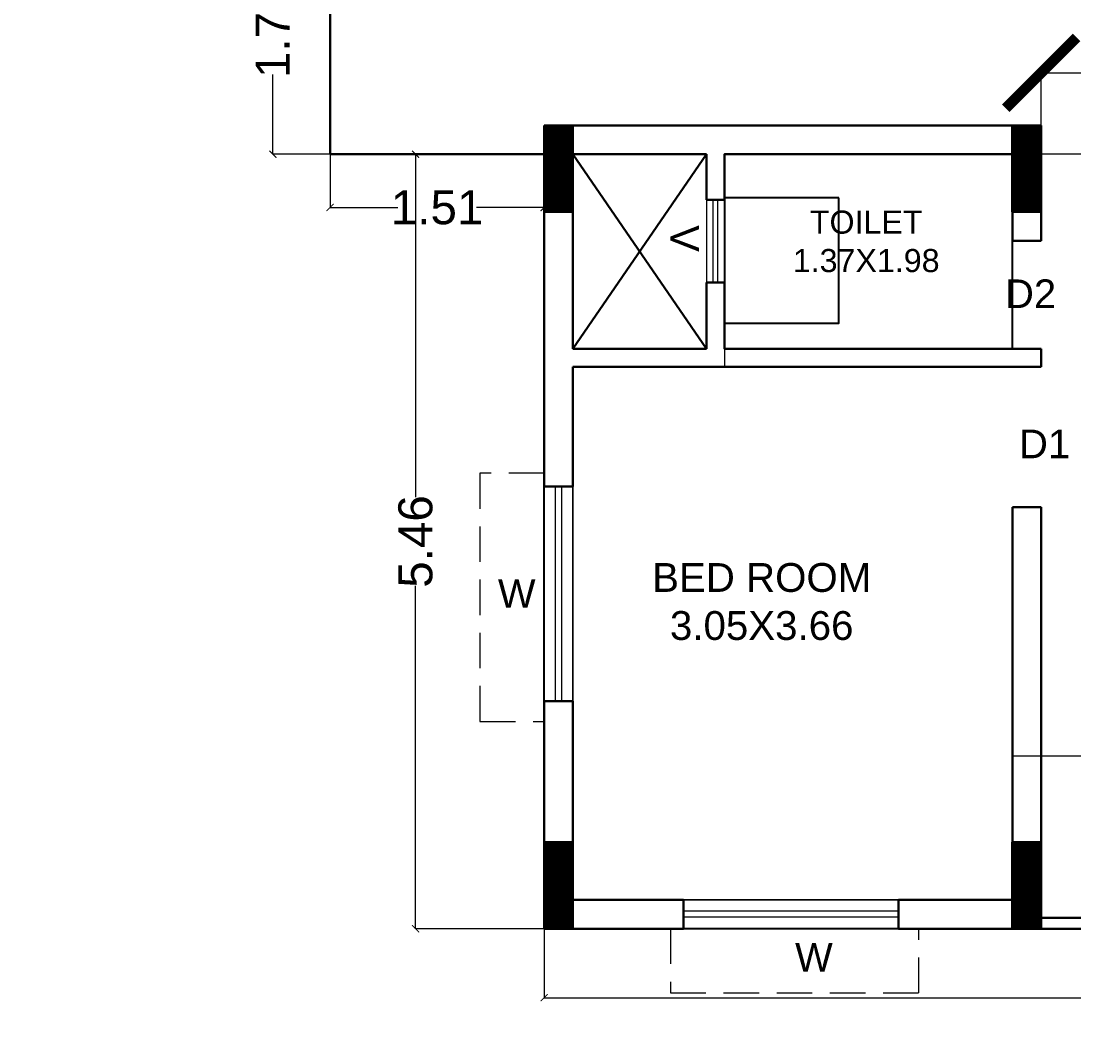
# Model space of a CAD drawing. Header units: metres. Extents: x 0 to 63445, y 32361 to 32804.
# Drawn here: x 63246.69 to 63254.12, y 32700.84 to 32707.99 of the extents above; entities that cross this region are included whole.
import ezdxf

# ---------------------------------------------------------------- set-up
doc = ezdxf.new("R2010")
doc.units = ezdxf.units.M
doc.header["$MEASUREMENT"] = 0
doc.header["$PDMODE"] = 34
doc.header["$PDSIZE"] = -10
doc.linetypes.add('DASHED2', pattern=[0.375, 0.25, -0.125])
doc.layers.get('0').update_dxf_attribs({"lineweight": 25})
for name, color, linetype, plot in [('BLK_2_FLR_2_BATH', 3, 'Continuous', False), ('BLK_2_FLR_2_BLT_UP_AREA', 14, 'Continuous', False), ('BLK_2_FLR_2_WATER_CLOSET', 2, 'Continuous', False)]:
    doc.layers.add(name, color=color, linetype=linetype, plot=plot)
for name, color, linetype, lineweight in [('BLK_2_FLR_2_BLT_UP_AREA_DEDUCT', 41, 'Continuous', 9), ('BLK_2_FLR_2_EXIT_WIDTH_DOOR', 7, 'Continuous', 0), ('BLK_2_FLR_2_UNITFA', 7, 'Continuous', 0), ('COLUMN', 1, 'Continuous', 30), ('DIM', 56, 'Continuous', 20), ('TEXT-2', 65, 'Continuous', 18), ('wall', 7, 'Continuous', 30), ('window', 154, 'Continuous', 9)]:
    doc.layers.add(name, color=color, linetype=linetype, lineweight=lineweight)
doc.layers.add('text', color=65, linetype='Continuous')
doc.styles.add('AutoDCRFont', font='arial.ttf')
doc.styles.get("Standard").update_dxf_attribs({"font": 'arial.ttf', "height": 0.4})
doc.styles.add('TNR', font='times.ttf', dxfattribs={"height": 0.5})
doc.dimstyles.new('ARCHANA', dxfattribs={"dimscale": 0, "dimtxt": 0.5, "dimasz": 0.5, "dimexe": 0, "dimexo": 0, "dimgap": 0, "dimtad": 0, "dimzin": 0, "dimdsep": 46, "dimtxsty": 'TNR', "dimblk": 'ARCHTICK', "dimcen": 0.09, "dimclrd": 36, "dimclre": 36, "dimclrt": 7, "dimadec": 0, "dimazin": 0, "dimtfac": 1, "dimtofl": 0, "dimtmove": 0, "dimatfit": 3, "dimldrblk": 'ARCHTICK', "dimfxl": 1, "dimfrac": 2, "dimtolj": 1, "dimtzin": 0, "dimlwd": -1, "dimlwe": -1, "dimarcsym": 0})

# ---------------------------------------------------------------- blocks, each defined once
blk = doc.blocks.new('A$C7D115503')
at = {"layer": 'COLUMN', "ltscale": 3}
h = blk.add_hatch(dxfattribs=at)
h.set_pattern_fill('ANSI31', color=256, style=0)
h.paths.add_polyline_path([(-14.36, -11.59), (-6.36, -11.59), (-6.36, 12.41), (-14.36, 12.41)])
at = {"layer": 'COLUMN', "ltscale": 0.05}
for p, q in [((-14.36, 12.41), (-6.36, 12.41)), ((-14.36, 12.41), (-14.36, -11.59)), ((-6.36, 12.41), (-6.36, -11.59)), ((-6.36, -11.59), (-14.36, -11.59))]:
    blk.add_line(p, q, dxfattribs=at)
blk = doc.blocks.new('_ArchTick')
at = {"color": 0, "linetype": 'ByBlock', "const_width": 0.15}
blk.add_lwpolyline([(-0.5, -0.5), (0.5, 0.5)], dxfattribs=at)
blk = doc.blocks.new('*D866')
at = {"layer": 'Defpoints', "color": 0, "ltscale": 3, "transparency": 16777216}
for p in [(63248.4685, 32708.7787), (63248.8719, 32708.7787), (63248.8719, 32707.0515)]:
    blk.add_point(p, dxfattribs=at)
at = {"layer": 'DIM', "ltscale": 3, "transparency": 16777216}
for p, q in [((63248.8719, 32708.7787), (63248.4685, 32708.7787)), ((63248.4685, 32708.7787), (63248.4685, 32708.2155)), ((63248.4685, 32707.0515), (63248.4685, 32707.6147)), ((63248.8719, 32707.0515), (63248.4685, 32707.0515))]:
    blk.add_line(p, q, dxfattribs=at)
at = {"layer": 'DIM', "ltscale": 3, "transparency": 16777216, "xscale": 0.05, "yscale": 0.05, "zscale": 0.05}
for p, rotation in [((63248.4685, 32708.7787), 90), ((63248.4685, 32707.0515), 270)]:
    blk.add_blockref('_ArchTick', p, dxfattribs=dict(at, rotation=rotation))
at = {"layer": 'DIM', "color": 7, "ltscale": 3, "transparency": 16777216, "insert": (63248.4685, 32707.9151), "char_height": 0.4, "attachment_point": 5, "rotation": 90}
blk.add_mtext('\\A1;{\\H0.6x;1.73}', dxfattribs=at)
blk = doc.blocks.new('*D867')
at = {"layer": 'Defpoints', "color": 0, "ltscale": 3, "transparency": 16777216}
for p in [(63248.8719, 32707.0515), (63250.382, 32707.0515), (63250.382, 32706.6763)]:
    blk.add_point(p, dxfattribs=at)
at = {"layer": 'DIM', "ltscale": 3, "transparency": 16777216}
for p, q in [((63248.8719, 32707.0515), (63248.8719, 32706.6763)), ((63250.382, 32707.0515), (63250.382, 32706.6763)), ((63248.8719, 32706.6763), (63249.3497, 32706.6763)), ((63250.382, 32706.6763), (63249.9042, 32706.6763))]:
    blk.add_line(p, q, dxfattribs=at)
at = {"layer": 'DIM', "ltscale": 3, "transparency": 16777216, "xscale": 0.05, "yscale": 0.05, "zscale": 0.05, "rotation": 180}
blk.add_blockref('_ArchTick', (63248.8719, 32706.6763), dxfattribs=at)
at = {"layer": 'DIM', "ltscale": 3, "transparency": 16777216, "xscale": 0.05, "yscale": 0.05, "zscale": 0.05}
blk.add_blockref('_ArchTick', (63250.382, 32706.6763), dxfattribs=at)
at = {"layer": 'DIM', "color": 7, "ltscale": 3, "transparency": 16777216, "insert": (63249.6269, 32706.6763), "char_height": 0.4, "attachment_point": 5}
blk.add_mtext('\\A1;{\\H0.6x;1.51}', dxfattribs=at)
blk = doc.blocks.new('*D868')
at = {"layer": 'Defpoints', "color": 0, "ltscale": 3, "transparency": 16777216}
for p in [(63250.382, 32707.0515), (63249.4751, 32701.5903), (63250.382, 32701.5903)]:
    blk.add_point(p, dxfattribs=at)
at = {"layer": 'DIM', "ltscale": 3, "transparency": 16777216}
for p, q in [((63250.382, 32707.0515), (63249.4751, 32707.0515)), ((63249.4751, 32707.0515), (63249.4751, 32704.6325)), ((63249.4751, 32701.5903), (63249.4751, 32704.0093)), ((63250.382, 32701.5903), (63249.4751, 32701.5903))]:
    blk.add_line(p, q, dxfattribs=at)
at = {"layer": 'DIM', "ltscale": 3, "transparency": 16777216, "xscale": 0.05, "yscale": 0.05, "zscale": 0.05}
for p, rotation in [((63249.4751, 32707.0515), 90), ((63249.4751, 32701.5903), 270)]:
    blk.add_blockref('_ArchTick', p, dxfattribs=dict(at, rotation=rotation))
at = {"layer": 'DIM', "color": 7, "ltscale": 3, "transparency": 16777216, "insert": (63249.4751, 32704.3209), "char_height": 0.4, "attachment_point": 5, "rotation": 90}
blk.add_mtext('\\A1;{\\H0.6x;5.46}', dxfattribs=at)
blk = doc.blocks.new('*D869')
at = {"layer": 'Defpoints', "color": 0, "ltscale": 3, "transparency": 16777216}
for p in [(0.8318, 32714.3415), (63267.2772, 32714.3415), (0, 32701.5903)]:
    blk.add_point(p, dxfattribs=at)
at = {"layer": 'DIM', "ltscale": 3, "transparency": 16777216}
for p, q in [((5.8318, 32714.3415), (0.8318, 32714.3415)), ((0.8318, 32714.3415), (0.8318, 32708.3605)), ((0.8318, 32701.5903), (0.8318, 32707.5714)), ((0, 32701.5903), (0.8318, 32701.5903))]:
    blk.add_line(p, q, dxfattribs=at)
at = {"layer": 'DIM', "ltscale": 3, "transparency": 16777216, "xscale": 0.05, "yscale": 0.05, "zscale": 0.05}
for p, rotation in [((0.8318, 32714.3415), 90), ((0.8318, 32701.5903), 270)]:
    blk.add_blockref('_ArchTick', p, dxfattribs=dict(at, rotation=rotation))
at = {"layer": 'DIM', "color": 7, "ltscale": 3, "transparency": 16777216, "insert": (0.8318, 32707.9659), "char_height": 0.4, "attachment_point": 5, "rotation": 90}
blk.add_mtext('\\A1;{\\H0.6x;12.75}', dxfattribs=at)
blk = doc.blocks.new('*D815')
at = {"layer": 'Defpoints', "color": 0, "ltscale": 3, "transparency": 16777216}
for p in [(63250.382, 32701.5903), (63267.2772, 32701.5903), (63267.2772, 32701.1038)]:
    blk.add_point(p, dxfattribs=at)
at = {"layer": 'DIM', "ltscale": 3, "transparency": 16777216}
for p, q in [((63250.382, 32701.5903), (63250.382, 32701.1038)), ((63267.2772, 32701.5903), (63267.2772, 32701.1038)), ((63250.382, 32701.1038), (63258.42, 32701.1038)), ((63267.2772, 32701.1038), (63259.2392, 32701.1038))]:
    blk.add_line(p, q, dxfattribs=at)
at = {"layer": 'DIM', "ltscale": 3, "transparency": 16777216, "xscale": 0.05, "yscale": 0.05, "zscale": 0.05, "rotation": 180}
blk.add_blockref('_ArchTick', (63250.382, 32701.1038), dxfattribs=at)
at = {"layer": 'DIM', "ltscale": 3, "transparency": 16777216, "xscale": 0.05, "yscale": 0.05, "zscale": 0.05}
blk.add_blockref('_ArchTick', (63267.2772, 32701.1038), dxfattribs=at)
at = {"layer": 'DIM', "color": 7, "ltscale": 3, "transparency": 16777216, "insert": (63258.8296, 32701.1038), "char_height": 0.4, "attachment_point": 5}
blk.add_mtext('\\A1;{\\H0.625x;16.90}', dxfattribs=at)
blk = doc.blocks.new('*D942')
at = {"layer": 'BLK_2_FLR_2_EXIT_WIDTH_DOOR', "color": 36, "ltscale": 0.5, "transparency": 16777216}
for p, q in [((63253.8873, 32707.2547), (63253.8873, 32707.6258)), ((63253.8873, 32707.6258), (63254.9542, 32707.6258)), ((63254.9542, 32707.2547), (63254.9542, 32707.6258)), ((63254.9542, 32707.6258), (63255.4542, 32707.6258))]:
    blk.add_line(p, q, dxfattribs=at)
at = {"layer": 'Defpoints', "color": 0, "ltscale": 0.5, "transparency": 16777216}
for p in [(63254.9542, 32707.6258), (63253.8873, 32707.2547), (63254.9542, 32707.2547)]:
    blk.add_point(p, dxfattribs=at)
at = {"layer": 'BLK_2_FLR_2_EXIT_WIDTH_DOOR', "color": 36, "ltscale": 0.5, "transparency": 16777216, "xscale": 0.5, "yscale": 0.5, "zscale": 0.5, "rotation": 180}
blk.add_blockref('_ArchTick', (63253.8873, 32707.6258), dxfattribs=at)
at = {"layer": 'BLK_2_FLR_2_EXIT_WIDTH_DOOR', "color": 36, "ltscale": 0.5, "transparency": 16777216, "xscale": 0.5, "yscale": 0.5, "zscale": 0.5}
blk.add_blockref('_ArchTick', (63254.9542, 32707.6258), dxfattribs=at)
at = {"layer": 'BLK_2_FLR_2_EXIT_WIDTH_DOOR', "color": 7, "ltscale": 0.5, "transparency": 16777216, "insert": (63256.0405, 32707.6258), "char_height": 0.5, "attachment_point": 5, "style": 'TNR'}
blk.add_mtext('\\A1;1.07', dxfattribs=at)

msp = doc.modelspace()

# ---------------------------------------------------------------- linework, layer by layer
at = {"layer": 'BLK_2_FLR_2_BATH', "color": 3, "ltscale": 0.5}
msp.add_lwpolyline([(63253.6841, 32707.0515), (63251.6528, 32707.0515), (63251.6528, 32705.6799), (63253.6841, 32705.6799)], close=True, dxfattribs=at)
at = {"layer": 'BLK_2_FLR_2_BLT_UP_AREA', "color": 20}
msp.add_lwpolyline([(63247.2831, 32714.3415), (63267.2772, 32714.3415), (63267.2772, 32701.5903), (63250.382, 32701.5903), (63250.382, 32707.0515), (63248.8719, 32707.0515), (63248.8719, 32708.7787), (63247.2831, 32708.7787), (63247.2831, 32714.3415)], close=True, dxfattribs=at)
at = {"layer": 'BLK_2_FLR_2_BLT_UP_AREA_DEDUCT', "color": 20}
msp.add_lwpolyline([(63251.5258, 32705.6799), (63250.5852, 32705.6799), (63250.5852, 32707.0515), (63251.5258, 32707.0515)], close=True, dxfattribs=at)
at = {"layer": 'BLK_2_FLR_2_UNITFA', "color": 1, "ltscale": 0.5}
msp.add_lwpolyline([(63256.783, 32707.0515), (63251.6528, 32707.0515), (63251.6528, 32705.5528), (63250.5852, 32705.5528), (63250.5852, 32701.7935), (63253.6841, 32701.7935), (63253.6841, 32702.8096), (63256.783, 32702.8096), (63256.783, 32707.0515)], close=True, dxfattribs=at)
at = {"layer": 'BLK_2_FLR_2_WATER_CLOSET', "color": 3}
msp.add_lwpolyline([(63252.4614, 32706.7446), (63251.6528, 32706.7446), (63251.6528, 32705.8597), (63252.4614, 32705.8597)], close=True, dxfattribs=at)
at = {"layer": 'wall'}
for p, q in [((63248.8719, 32707.0515), (63248.8719, 32708.7787)), ((63250.382, 32704.7088), (63250.382, 32707.2547)), ((63253.6841, 32707.2547), (63250.382, 32707.2547)), ((63253.6841, 32707.2547), (63253.8873, 32707.2547)), ((63253.8873, 32707.2547), (63253.8873, 32706.4419)), ((63250.382, 32707.0515), (63248.8719, 32707.0515)), ((63250.5852, 32705.6799), (63250.5852, 32707.0515)), ((63251.5258, 32707.0515), (63250.5852, 32707.0515)), ((63251.5258, 32707.0515), (63250.5852, 32705.6799)), ((63250.5852, 32707.0515), (63251.5258, 32705.6799)), ((63251.5258, 32706.7308), (63251.5258, 32707.0515)), ((63251.6528, 32706.7308), (63251.6528, 32707.0515)), ((63253.6841, 32707.0515), (63251.6528, 32707.0515)), ((63253.6841, 32706.4419), (63253.6841, 32707.0515)), ((63253.8873, 32706.4419), (63253.6841, 32706.4419)), ((63251.5258, 32705.6799), (63251.5258, 32706.1472)), ((63251.6528, 32705.6799), (63251.6528, 32706.1472)), ((63251.5258, 32705.6799), (63250.5852, 32705.6799)), ((63253.8873, 32705.6799), (63251.6528, 32705.6799)), ((63253.8873, 32705.6799), (63253.8873, 32705.5528)), ((63250.5852, 32704.7088), (63250.5852, 32705.5528)), ((63253.8873, 32705.5528), (63250.5852, 32705.5528)), ((63253.6841, 32701.7935), (63253.6841, 32704.5622)), ((63253.8873, 32704.5622), (63253.6841, 32704.5622)), ((63253.8873, 32704.5622), (63253.8873, 32701.5903)), ((63250.382, 32701.5903), (63250.382, 32703.1942)), ((63250.5852, 32701.7935), (63250.5852, 32703.1942)), ((63251.3655, 32701.7935), (63250.5852, 32701.7935)), ((63253.6841, 32701.7935), (63252.8801, 32701.7935)), ((63256.783, 32701.6665), (63253.8873, 32701.6665)), ((63251.3655, 32701.5903), (63250.382, 32701.5903)), ((63253.8873, 32701.5903), (63252.8801, 32701.5903)), ((63256.783, 32701.5903), (63253.8873, 32701.5903))]:
    msp.add_line(p, q, dxfattribs=at)
at = {"layer": 'wall', "ltscale": 0.5}
msp.add_line((63251.5258, 32706.7308), (63251.6528, 32706.7308), dxfattribs=at)
at = {"layer": 'wall', "ltscale": 3}
for p, q in [((63251.6528, 32706.1472), (63251.5258, 32706.1472)), ((63250.5852, 32704.7088), (63250.382, 32704.7088)), ((63250.5852, 32703.1942), (63250.382, 32703.1942)), ((63251.3655, 32701.7935), (63251.3655, 32701.5903)), ((63252.8801, 32701.7935), (63252.8801, 32701.5903))]:
    msp.add_line(p, q, dxfattribs=at)
at = {"layer": 'window', "ltscale": 0.5}
for p, q in [((63251.5258, 32706.7308), (63251.5258, 32706.1472)), ((63251.5725, 32706.7308), (63251.5725, 32706.1472)), ((63251.606, 32706.1472), (63251.606, 32706.7303)), ((63251.6528, 32706.1472), (63251.6528, 32706.7303))]:
    msp.add_line(p, q, dxfattribs=at)
at = {"layer": 'window'}
for p, q in [((63251.6528, 32706.7303), (63251.6528, 32706.7308)), ((63250.3833, 32703.1942), (63250.3833, 32704.7088)), ((63250.4627, 32703.1942), (63250.4627, 32704.7088)), ((63250.5058, 32703.1942), (63250.5058, 32704.7088)), ((63250.5852, 32703.1942), (63250.5852, 32704.7088)), ((63252.8801, 32701.7935), (63251.3655, 32701.7935)), ((63252.8801, 32701.7141), (63251.3655, 32701.7141)), ((63252.8801, 32701.671), (63251.3655, 32701.671)), ((63252.8801, 32701.5916), (63251.3655, 32701.5916))]:
    msp.add_line(p, q, dxfattribs=at)
at = {"layer": 'window', "color": 8, "linetype": 'DASHED2'}
for points in [[(63250.3833, 32704.802), (63249.9289, 32704.802), (63249.9289, 32703.0508), (63250.3833, 32703.0508)], [(63251.2723, 32701.5916), (63251.2723, 32701.1372), (63253.0235, 32701.1372), (63253.0235, 32701.5916)]]:
    msp.add_lwpolyline(points, dxfattribs=at)

# ---------------------------------------------------------------- block references
at = {"layer": 'COLUMN', "ltscale": 0.05, "xscale": -0.025400733691282, "yscale": 0.025400733691282, "zscale": 0.025400733691282}
for p in [(63250.2204, 32706.9394), (63253.5225, 32706.9394), (63250.2204, 32701.8846), (63253.5225, 32701.8846)]:
    msp.add_blockref('A$C7D115503', p, dxfattribs=at)

# ---------------------------------------------------------------- texts
at = {"layer": 'text'}
for s, insert, char_height, width, attachment_point in [('\\pxqc;TOILET\\P1.37X1.98', (63250.6414, 32706.2184), 0.162565, 4.023756, 7), ('\\pxqc;D2', (63254.0803, 32705.967), 0.20194, 0.534981, 9), ('\\pxqc;D1', (63254.1792, 32704.9079), 0.20194, 0.534981, 9), ('\\pxqc;BED ROOM\\P3.05X3.66', (63249.4014, 32703.6239), 0.203206, 5.029694, 7)]:
    msp.add_mtext(s, dxfattribs=dict(at, insert=insert, char_height=char_height, width=width, attachment_point=attachment_point))
at = {"layer": 'TEXT-2', "insert": (63251.4736, 32706.5512), "char_height": 0.2019, "width": 0.182701, "attachment_point": 1, "rotation": 270, "style": 'AutoDCRFont'}
msp.add_mtext('V', dxfattribs=at)
at = {"layer": 'TEXT-2', "char_height": 0.2019, "width": 0.182701, "attachment_point": 9, "style": 'AutoDCRFont'}
for insert in [(63250.3217, 32703.8531), (63252.4177, 32701.2886)]:
    msp.add_mtext('W', dxfattribs=dict(at, insert=insert))

# ---------------------------------------------------------------- dimensions: what is measured, and where the dimension line sits
at = {"layer": 'BLK_2_FLR_2_EXIT_WIDTH_DOOR', "color": 1, "ltscale": 0.5}
dim = msp.add_linear_dim(base=(63254.9542, 32707.6258), p1=(63253.8873, 32707.2547), p2=(63254.9542, 32707.2547), dimstyle='ARCHANA', override={"dimscale": 1, "dimfxl": 6, "dimarcsym": 1}, dxfattribs=at)
dim.commit()
dim.dimension.update_dxf_attribs({"geometry": '*D942', "text_midpoint": (63256.0405, 32707.6258)})
at = {"layer": 'DIM', "ltscale": 3}
for base, p1, p2, picture, middle in [((0.8318, 32714.3415), (0, 32701.5903), (63267.2772, 32714.3415), '*D869', (0.8318, 32707.9659)), ((63248.4685, 32708.7787), (63248.8719, 32707.0515), (63248.8719, 32708.7787), '*D866', (63248.4685, 32707.9151)), ((63249.4751, 32701.5903), (63250.382, 32707.0515), (63250.382, 32701.5903), '*D868', (63249.4751, 32704.3209))]:
    dim = msp.add_linear_dim(base=base, p1=p1, p2=p2, angle=90, text='{\\H0.6x;<>}', dimstyle='ARCHANA', override={"dimscale": 1, "dimtxt": 0.278, "dimasz": 0.05, "dimtxsty": 'Standard', "dimclrd": 256, "dimclre": 256, "dimfxl": 5, "dimfxlon": 1, "dimarcsym": 1}, dxfattribs=at)
    dim.commit()
    dim.dimension.update_dxf_attribs({"geometry": picture, "text_midpoint": middle})
for base, p1, p2, text, picture, middle in [((63250.382, 32706.6763), (63248.8719, 32707.0515), (63250.382, 32707.0515), '{\\H0.6x;<>}', '*D867', (63249.6269, 32706.6763)), ((63267.2772, 32701.1038), (63250.382, 32701.5903), (63267.2772, 32701.5903), '{\\H0.625x;<>}', '*D815', (63258.8296, 32701.1038))]:
    dim = msp.add_linear_dim(base=base, p1=p1, p2=p2, text=text, dimstyle='ARCHANA', override={"dimscale": 1, "dimtxt": 0.278, "dimasz": 0.05, "dimtxsty": 'Standard', "dimclrd": 256, "dimclre": 256, "dimfxl": 5, "dimfxlon": 1, "dimarcsym": 1}, dxfattribs=at)
    dim.commit()
    dim.dimension.update_dxf_attribs({"geometry": picture, "text_midpoint": middle})

doc.saveas('drawing.dxf')
